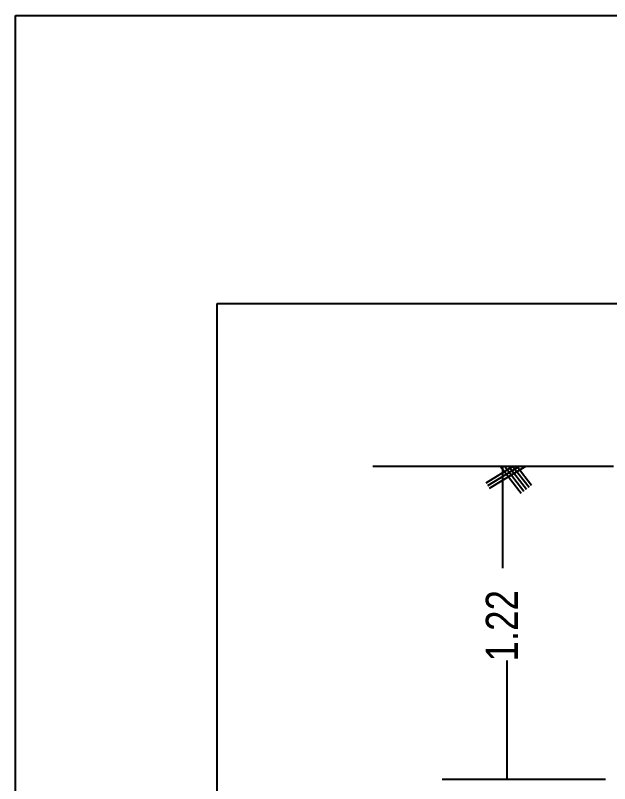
# Model space of a CAD drawing. Header units: metres. Extents: x 25391 to 25818, y 51852 to 52034.
# Drawn here: x 25451.202 to 25452.433, y 51883.769 to 51885.361 of the extents above; entities that cross this region are included whole.
import ezdxf

# ---------------------------------------------------------------- set-up
doc = ezdxf.new("R2010")
doc.units = ezdxf.units.M
doc.header["$MEASUREMENT"] = 0
doc.layers.get('0').update_dxf_attribs({"true_color": 0xffffff})
doc.layers.add('__BN_PrintAdditionalDetails', color=193, linetype='Continuous', true_color=0x9d7ebd)
doc.layers.add('MCH', color=7, linetype='Continuous')
doc.styles.get("Standard").update_dxf_attribs({"font": 'swissc.ttf'})

msp = doc.modelspace()

# ---------------------------------------------------------------- linework, layer by layer
msp.add_lwpolyline([(25451.61994, 51884.76352), (25455.24827, 51884.76352), (25455.24827, 51879.94446), (25451.61994, 51879.94446)], close=True)
at = {"layer": '__BN_PrintAdditionalDetails'}
msp.add_lwpolyline([(25451.20193, 51885.36071), (25459.20203, 51885.36071), (25459.20203, 51877.79809), (25451.20193, 51877.79809)], close=True, dxfattribs=at)
at = {"layer": 'MCH', "ltscale": 0.45}
for p, q in [((25452.44102, 51884.42593), (25451.94213, 51884.42593)), ((25452.21157, 51884.21523), (25452.21157, 51884.42593)), ((25452.21998, 51884.02446), (25452.21998, 51883.77748))]:
    msp.add_line(p, q, dxfattribs=at)
at = {"layer": 'MCH'}
for p, q in [((25452.21675, 51884.42593), (25452.08565, 51884.42593)), ((25452.23245, 51884.42593), (25452.17618, 51884.39179)), ((25452.23245, 51884.42593), (25452.17907, 51884.42593)), ((25452.24548, 51884.42593), (25452.17968, 51884.38602)), ((25452.2585, 51884.42593), (25452.18319, 51884.38024)), ((25452.20676, 51884.42593), (25452.24975, 51884.37069)), ((25452.21533, 51884.42593), (25452.25509, 51884.37484)), ((25452.22389, 51884.42593), (25452.26042, 51884.37899)), ((25452.23245, 51884.42593), (25452.26575, 51884.38314)), ((25452.24101, 51884.42593), (25452.27109, 51884.38729)), ((25452.4244, 51883.77748), (25452.08565, 51883.77748))]:
    msp.add_line(p, q, dxfattribs=at)

# ---------------------------------------------------------------- texts
at = {"layer": 'MCH', "ltscale": 0.45}
msp.add_text('1.22', height=0.066488, rotation=90, dxfattribs=at).set_placement((25452.24276, 51884.022))

doc.saveas('drawing.dxf')
